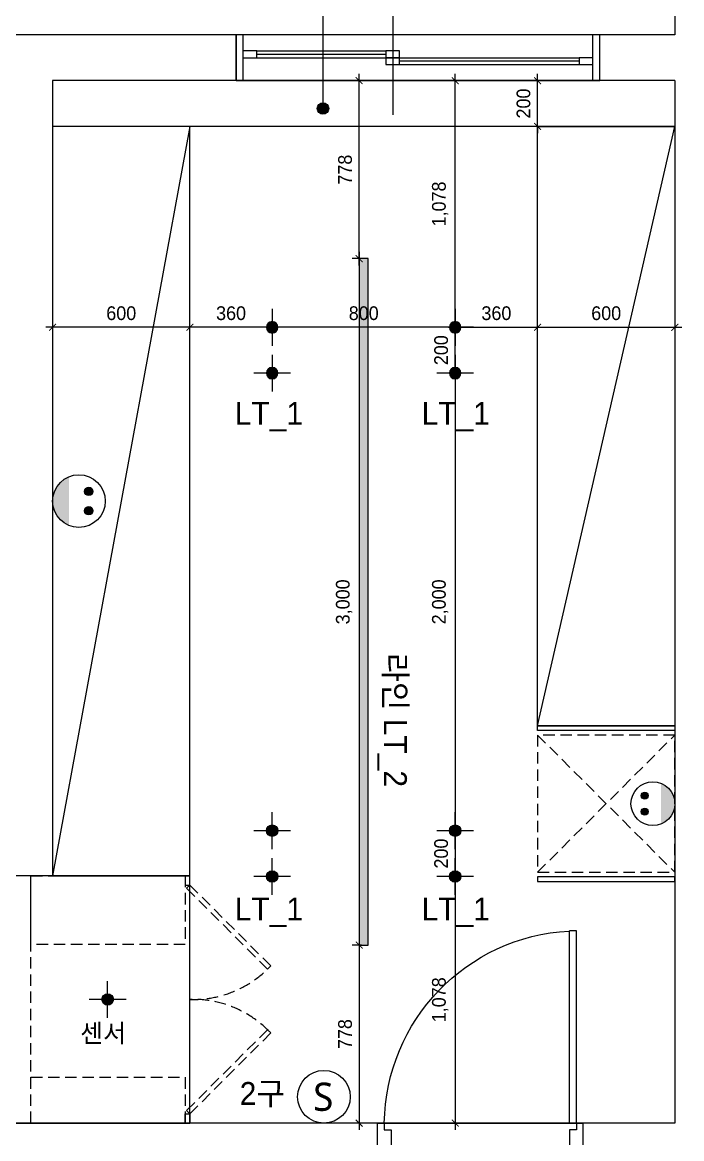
# Model space of a CAD drawing. Header units: millimetres. Extents: x 359270 to 411470, y 57550 to 89768.
# Drawn here: x 391858 to 394740, y 68269 to 73148 of the extents above; entities that cross this region are included whole.
import ezdxf

# ---------------------------------------------------------------- set-up
doc = ezdxf.new("R2010")
doc.units = ezdxf.units.MM
doc.header["$LTSCALE"] = 100
doc.header["$PDMODE"] = 3
doc.linetypes.add('DASHED', pattern=[0.75, 0.5, -0.25])
doc.linetypes.add('HID2', pattern=[1, 0.5, -0.5])
doc.layers.get('DEFPOINTS').update_dxf_attribs({"color": 248})
for name, color, linetype in [('0-ELC TEXT', 7, 'Continuous'), ('04_FUR', 6, 'Continuous'), ('07-DIM WAL', 5, 'Continuous'), ('3.기호.계단선', 30, 'Continuous'), ('C-WALL1', 2, 'Continuous'), ('CEIL-LIGHT', 7, 'Continuous'), ('F-WIN', 4, 'Continuous'), ('FUR', 8, 'DASHED'), ('RC-LIGHT', 7, 'Continuous'), ('도면층4', 4, 'Continuous'), ('도면층5', 5, 'Continuous'), ('설비', 140, 'Continuous')]:
    doc.layers.add(name, color=color, linetype=linetype)
doc.styles.add('HY 울릉도 L', font='')
doc.styles.add('코레일둥고', font='Korail_Round_Gothic_Medium.ttf')
doc.styles.get('HY 울릉도 L').set_extended_font_data('HY울릉도L')
doc.dimstyles.new('30', dxfattribs={"dimscale": 30, "dimtxt": 2, "dimasz": 1, "dimexe": 1, "dimexo": 1, "dimgap": 1, "dimtad": 1, "dimdec": 0, "dimrnd": 0.05, "dimdsep": 46, "dimlunit": 6, "dimtxsty": 'HY 울릉도 L', "dimblk": 'ARCHTICK', "dimcen": 2.5, "dimdle": 1, "dimclrd": 133, "dimclre": 133, "dimclrt": 30, "dimadec": 0, "dimazin": 0, "dimtfac": 1, "dimtdec": 0, "dimtix": 1, "dimtmove": 2, "dimatfit": 3, "dimldrblk": 'ARCHTICK', "dimfxl": 1, "dimlwd": -1, "dimlwe": -1, "dimarcsym": 0})

# ---------------------------------------------------------------- blocks, each defined once
blk = doc.blocks.new('door')
at = {"layer": '도면층4'}
for p, q in [((30, 1040), (60, 1040)), ((30, 200), (30, 1040)), ((60, 200), (60, 1040)), ((900, 200), (0, 200)), ((30, 200), (60, 200)), ((0, 0), (900, 0))]:
    blk.add_line(p, q, dxfattribs=at)
for points in [[(0, 200), (30, 200), (30, 170), (60, 170), (60, 30), (30, 30), (30, 0), (0, 0), (0, 200)], [(900, 200), (870, 200), (870, 170), (840, 170), (840, 30), (870, 30), (870, 0), (900, 0), (900, 200)]]:
    blk.add_lwpolyline(points, dxfattribs=at)
at = {"layer": '도면층5'}
blk.add_arc((17.6, 188), 852.5, 0.804, 86.9832, dxfattribs=at)
blk = doc.blocks.new('FLLROP')
at = {"layer": 'C-WALL1'}
for p, q in [((368910, 73315), (368910, 73093)), ((368910, 73093), (365990, 73093)), ((366190, 72893), (366190, 69418)), ((368910, 72893), (366190, 72893)), ((368910, 72893), (368910, 68337)), ((366190, 69418), (365595, 69418)), ((368910, 68337), (365595, 68337)), ((368629, 68337), (367632, 68337))]:
    blk.add_line(p, q, dxfattribs=at)
at = {"layer": 'F-WIN'}
for p, q in [((367677, 73243), (367677, 72743)), ((368582, 73093), (366992, 73093)), ((366992, 72893), (366992, 73093)), ((368582, 73093), (366992, 73093)), ((366992, 73093), (366992, 72893)), ((367022, 73093), (367022, 72893)), ((368552, 72893), (368552, 73093)), ((368582, 72893), (368582, 73093)), ((368582, 72893), (368582, 73093)), ((368582, 72893), (368582, 73093)), ((367082, 73023), (367647, 73023)), ((367647, 73008), (367082, 73008)), ((367082, 72993), (367647, 72993)), ((367707, 72993), (368492, 72993)), ((368492, 72978), (367707, 72978)), ((367707, 72963), (368492, 72963)), ((368582, 72893), (366992, 72893)), ((366992, 72893), (368582, 72893))]:
    blk.add_line(p, q, dxfattribs=at)
for points in [[(367082, 72993), (367082, 73023), (367022, 73023), (367022, 72993)], [(367707, 72993), (367707, 73023), (367647, 73023), (367647, 72993)], [(367707, 72963), (367707, 72993), (367647, 72993), (367647, 72963)], [(368552, 72963), (368552, 72993), (368492, 72993), (368492, 72963)]]:
    blk.add_lwpolyline(points, close=True, dxfattribs=at)
at = {"layer": 'C-WALL1', "xscale": -1}
blk.add_blockref('door', (368510, 68137), dxfattribs=at)
blk = doc.blocks.new('CJSWJDERH')
at = {"layer": '04_FUR', "color": 8}
blk.add_line((392590, 72693), (391990, 69418), dxfattribs=at)
for points in [[(391990, 69418), (392590, 69418), (392590, 72693), (391990, 72693)], [(392590, 69418), (391395, 69418), (391395, 68337), (392590, 68337)], [(392570, 69377.5), (392590, 69377.5), (392590, 69418), (392570, 69418)], [(392590, 68337), (392570, 68337), (392570, 68377.5), (392590, 68377.5)]]:
    blk.add_lwpolyline(points, close=True, dxfattribs=at)
for points in [[(394110, 70073), (394110, 72693), (394710, 72693), (394710, 70073), (394110, 70073), (394710, 72693)], [(394110, 70073), (394710, 70073), (394710, 70053), (394110, 70053), (394110, 70073)], [(394110, 69393), (394710, 69393), (394710, 69413), (394110, 69413), (394110, 69393)]]:
    blk.add_lwpolyline(points, dxfattribs=at)
at = {"layer": 'FUR', "color": 8}
for p, q in [((394110, 69433), (394710, 70033)), ((394110, 70033), (394710, 69433))]:
    blk.add_line(p, q, dxfattribs=at)
for points in [[(394110, 69433), (394710, 69433), (394710, 70033), (394110, 70033)], [(391395, 68337), (391895, 68337), (391895, 69418), (391395, 69418)]]:
    blk.add_lwpolyline(points, close=True, dxfattribs=at)
for points in [[(392570, 69418), (392570, 69118), (391895, 69118), (391895, 69418), (392570, 69418)], [(392575.9, 69363.4), (392929.4, 69009.8), (392943.6, 69023.9), (392590, 69377.5), (392575.9, 69363.4)], [(392575.9, 68391.6), (392929.4, 68745.2), (392943.6, 68731.1), (392590, 68377.5), (392575.9, 68391.6)], [(392570, 68537), (392570, 68337), (391895, 68337), (391895, 68537), (392570, 68537)]]:
    blk.add_lwpolyline(points, dxfattribs=at)
for centre, start, end in [((392604.5, 69341.8), 268.209, 315.6168), ((392604.5, 68413.2), 44.3832, 91.791)]:
    blk.add_arc(centre, 464.5, start, end, dxfattribs=at)
blk.add_blockref('FLLROP', (25800, 0))
blk = doc.blocks.new('1')
at = {"linetype": 'Continuous'}
h = blk.add_hatch(color=4, dxfattribs=at)
h.dxf.hatch_style = 1
edge = h.paths.add_edge_path()
edge.add_arc((11539653.5, -14273503.8), 37.5, 0, 360)
at = {"color": 1, "linetype": 'Continuous'}
for p, q in [((11539653.5, -14273637.1), (11539653.5, -14273370.5)), ((11539520.2, -14273503.8), (11539786.8, -14273503.8))]:
    blk.add_line(p, q, dxfattribs=at)
at = {"color": 4, "linetype": 'Continuous'}
for radius in [41.5, 37.5]:
    blk.add_circle((11539653.5, -14273503.8), radius, dxfattribs=at)
blk = doc.blocks.new('_ArchTick')
at = {"color": 0, "linetype": 'ByBlock', "const_width": 0.15}
blk.add_lwpolyline([(-0.5, -0.5), (0.5, 0.5)], dxfattribs=at)
blk = doc.blocks.new('*D63')
at = {"layer": '07-DIM WAL', "color": 133}
for p, q in [((393750, 71815), (393750, 71845)), ((393750, 71615), (393750, 71815)), ((393780, 71815), (393780, 71815)), ((393750, 71615), (393750, 71585)), ((393780, 71615), (393780, 71615))]:
    blk.add_line(p, q, dxfattribs=at)
at = {"layer": 'DEFPOINTS', "color": 0}
for p in [(393750, 71815), (393750, 71815), (393750, 71615)]:
    blk.add_point(p, dxfattribs=at)
at = {"layer": '07-DIM WAL', "color": 133, "xscale": 30, "yscale": 30, "zscale": 30}
for p, rotation in [((393750, 71815), 270), ((393750, 71615), 90)]:
    blk.add_blockref('_ArchTick', p, dxfattribs=dict(at, rotation=rotation))
at = {"layer": '07-DIM WAL', "color": 30, "insert": (393688.7, 71715), "char_height": 60, "attachment_point": 5, "rotation": 90, "style": 'HY 울릉도 L'}
blk.add_mtext('200', dxfattribs=at)
blk = doc.blocks.new('*D64')
at = {"layer": '07-DIM WAL', "color": 133}
for p, q in [((392950, 71845), (392950, 71845)), ((393780, 71815), (392920, 71815))]:
    blk.add_line(p, q, dxfattribs=at)
at = {"layer": 'DEFPOINTS', "color": 0}
for p in [(392950, 71815), (392950, 71815), (393750, 71815)]:
    blk.add_point(p, dxfattribs=at)
at = {"layer": '07-DIM WAL', "color": 133, "xscale": 30, "yscale": 30, "zscale": 30, "rotation": 180}
blk.add_blockref('_ArchTick', (392950, 71815), dxfattribs=at)
at = {"layer": '07-DIM WAL', "color": 133, "xscale": 30, "yscale": 30, "zscale": 30}
blk.add_blockref('_ArchTick', (393750, 71815), dxfattribs=at)
at = {"layer": '07-DIM WAL', "color": 30, "insert": (393350, 71876.3), "char_height": 60, "attachment_point": 5, "style": 'HY 울릉도 L'}
blk.add_mtext('800', dxfattribs=at)
blk = doc.blocks.new('*D65')
at = {"layer": '07-DIM WAL', "color": 133}
for p, q in [((393340, 72115), (393300, 72115)), ((393330, 72145), (393330, 69085)), ((393340, 69115), (393300, 69115))]:
    blk.add_line(p, q, dxfattribs=at)
at = {"layer": 'DEFPOINTS', "color": 0}
for p in [(393370, 72115), (393330, 69115), (393370, 69115)]:
    blk.add_point(p, dxfattribs=at)
at = {"layer": '07-DIM WAL', "color": 133, "xscale": 30, "yscale": 30, "zscale": 30}
for p, rotation in [((393330, 72115), 90), ((393330, 69115), 270)]:
    blk.add_blockref('_ArchTick', p, dxfattribs=dict(at, rotation=rotation))
at = {"layer": '07-DIM WAL', "color": 30, "insert": (393264, 70615), "char_height": 60, "attachment_point": 5, "rotation": 90, "style": 'HY 울릉도 L'}
blk.add_mtext('3,000', dxfattribs=at)
blk = doc.blocks.new('*D66')
at = {"layer": '07-DIM WAL', "color": 133}
blk.add_line((392980, 71815), (392560, 71815), dxfattribs=at)
at = {"layer": 'DEFPOINTS', "color": 0}
for p in [(392590, 71815), (392590, 71815), (392950, 71815)]:
    blk.add_point(p, dxfattribs=at)
at = {"layer": '07-DIM WAL', "color": 133, "xscale": 30, "yscale": 30, "zscale": 30, "rotation": 180}
blk.add_blockref('_ArchTick', (392590, 71815), dxfattribs=at)
at = {"layer": '07-DIM WAL', "color": 133, "xscale": 30, "yscale": 30, "zscale": 30}
blk.add_blockref('_ArchTick', (392950, 71815), dxfattribs=at)
at = {"layer": '07-DIM WAL', "color": 30, "insert": (392770, 71876.3), "char_height": 60, "attachment_point": 5, "style": 'HY 울릉도 L'}
blk.add_mtext('360', dxfattribs=at)
blk = doc.blocks.new('*D67')
at = {"layer": '07-DIM WAL', "color": 133}
blk.add_line((393720, 71815), (394140, 71815), dxfattribs=at)
at = {"layer": 'DEFPOINTS', "color": 0}
for p in [(393750, 71815), (394110, 71815), (394110, 71815)]:
    blk.add_point(p, dxfattribs=at)
at = {"layer": '07-DIM WAL', "color": 133, "xscale": 30, "yscale": 30, "zscale": 30, "rotation": 180}
blk.add_blockref('_ArchTick', (393750, 71815), dxfattribs=at)
at = {"layer": '07-DIM WAL', "color": 133, "xscale": 30, "yscale": 30, "zscale": 30}
blk.add_blockref('_ArchTick', (394110, 71815), dxfattribs=at)
at = {"layer": '07-DIM WAL', "color": 30, "insert": (393930, 71876.3), "char_height": 60, "attachment_point": 5, "style": 'HY 울릉도 L'}
blk.add_mtext('360', dxfattribs=at)
blk = doc.blocks.new('*D68')
at = {"layer": '07-DIM WAL', "color": 133}
for p, q in [((393750, 71785), (393750, 72923)), ((393780, 72893), (393780, 72893)), ((393780, 71815), (393780, 71815))]:
    blk.add_line(p, q, dxfattribs=at)
at = {"layer": 'DEFPOINTS', "color": 0}
for p in [(393750, 72893), (393750, 72893), (393750, 71815)]:
    blk.add_point(p, dxfattribs=at)
at = {"layer": '07-DIM WAL', "color": 133, "xscale": 30, "yscale": 30, "zscale": 30}
for p, rotation in [((393750, 72893), 90), ((393750, 71815), 270)]:
    blk.add_blockref('_ArchTick', p, dxfattribs=dict(at, rotation=rotation))
at = {"layer": '07-DIM WAL', "color": 30, "insert": (393684.1, 72354), "char_height": 60, "attachment_point": 5, "rotation": 90, "style": 'HY 울릉도 L'}
blk.add_mtext('1,078', dxfattribs=at)
blk = doc.blocks.new('*D69')
at = {"layer": '07-DIM WAL', "color": 133}
for p, q in [((393750, 71645), (393750, 69585)), ((393780, 71615), (393780, 71615)), ((393780, 69615), (393780, 69615))]:
    blk.add_line(p, q, dxfattribs=at)
at = {"layer": 'DEFPOINTS', "color": 0}
for p in [(393750, 71615), (393750, 69615), (393750, 69615)]:
    blk.add_point(p, dxfattribs=at)
at = {"layer": '07-DIM WAL', "color": 133, "xscale": 30, "yscale": 30, "zscale": 30}
for p, rotation in [((393750, 71615), 90), ((393750, 69615), 270)]:
    blk.add_blockref('_ArchTick', p, dxfattribs=dict(at, rotation=rotation))
at = {"layer": '07-DIM WAL', "color": 30, "insert": (393684.1, 70615), "char_height": 60, "attachment_point": 5, "rotation": 90, "style": 'HY 울릉도 L'}
blk.add_mtext('2,000', dxfattribs=at)
blk = doc.blocks.new('*D70')
at = {"layer": '07-DIM WAL', "color": 133}
for p, q in [((393750, 69615), (393750, 69645)), ((393750, 69615), (393750, 69415)), ((393780, 69615), (393780, 69615)), ((393750, 69415), (393750, 69385)), ((393780, 69415), (393780, 69415))]:
    blk.add_line(p, q, dxfattribs=at)
at = {"layer": 'DEFPOINTS', "color": 0}
for p in [(393750, 69615), (393750, 69415), (393750, 69415)]:
    blk.add_point(p, dxfattribs=at)
at = {"layer": '07-DIM WAL', "color": 133, "xscale": 30, "yscale": 30, "zscale": 30}
for p, rotation in [((393750, 69615), 270), ((393750, 69415), 90)]:
    blk.add_blockref('_ArchTick', p, dxfattribs=dict(at, rotation=rotation))
at = {"layer": '07-DIM WAL', "color": 30, "insert": (393688.7, 69515), "char_height": 60, "attachment_point": 5, "rotation": 90, "style": 'HY 울릉도 L'}
blk.add_mtext('200', dxfattribs=at)
blk = doc.blocks.new('*D71')
at = {"layer": '07-DIM WAL', "color": 133}
for p, q in [((393750, 69445), (393750, 68307)), ((393780, 69415), (393780, 69415)), ((393780, 68337), (393780, 68337))]:
    blk.add_line(p, q, dxfattribs=at)
at = {"layer": 'DEFPOINTS', "color": 0}
for p in [(393750, 69415), (393750, 68337), (393750, 68337)]:
    blk.add_point(p, dxfattribs=at)
at = {"layer": '07-DIM WAL', "color": 133, "xscale": 30, "yscale": 30, "zscale": 30}
for p, rotation in [((393750, 69415), 90), ((393750, 68337), 270)]:
    blk.add_blockref('_ArchTick', p, dxfattribs=dict(at, rotation=rotation))
at = {"layer": '07-DIM WAL', "color": 30, "insert": (393684.1, 68876), "char_height": 60, "attachment_point": 5, "rotation": 90, "style": 'HY 울릉도 L'}
blk.add_mtext('1,078', dxfattribs=at)
blk = doc.blocks.new('*D72')
at = {"layer": '07-DIM WAL', "color": 133}
blk.add_line((394080, 71815), (394740, 71815), dxfattribs=at)
at = {"layer": 'DEFPOINTS', "color": 0}
for p in [(394110, 71815), (394710, 71815), (394710, 71815)]:
    blk.add_point(p, dxfattribs=at)
at = {"layer": '07-DIM WAL', "color": 133, "xscale": 30, "yscale": 30, "zscale": 30, "rotation": 180}
blk.add_blockref('_ArchTick', (394110, 71815), dxfattribs=at)
at = {"layer": '07-DIM WAL', "color": 133, "xscale": 30, "yscale": 30, "zscale": 30}
blk.add_blockref('_ArchTick', (394710, 71815), dxfattribs=at)
at = {"layer": '07-DIM WAL', "color": 30, "insert": (394410, 71876.3), "char_height": 60, "attachment_point": 5, "style": 'HY 울릉도 L'}
blk.add_mtext('600', dxfattribs=at)
blk = doc.blocks.new('*D73')
at = {"layer": '07-DIM WAL', "color": 133}
blk.add_line((392620, 71815), (391960, 71815), dxfattribs=at)
at = {"layer": 'DEFPOINTS', "color": 0}
for p in [(391990, 71815), (391990, 71815), (392590, 71815)]:
    blk.add_point(p, dxfattribs=at)
at = {"layer": '07-DIM WAL', "color": 133, "xscale": 30, "yscale": 30, "zscale": 30, "rotation": 180}
blk.add_blockref('_ArchTick', (391990, 71815), dxfattribs=at)
at = {"layer": '07-DIM WAL', "color": 133, "xscale": 30, "yscale": 30, "zscale": 30}
blk.add_blockref('_ArchTick', (392590, 71815), dxfattribs=at)
at = {"layer": '07-DIM WAL', "color": 30, "insert": (392290, 71876.3), "char_height": 60, "attachment_point": 5, "style": 'HY 울릉도 L'}
blk.add_mtext('600', dxfattribs=at)
blk = doc.blocks.new('*D74')
at = {"layer": '07-DIM WAL', "color": 133}
for p, q in [((393330, 72085), (393330, 72923)), ((393360, 72893), (393360, 72893)), ((393360, 72115), (393360, 72115))]:
    blk.add_line(p, q, dxfattribs=at)
at = {"layer": 'DEFPOINTS', "color": 0}
for p in [(393330, 72893), (393330, 72893), (393330, 72115)]:
    blk.add_point(p, dxfattribs=at)
at = {"layer": '07-DIM WAL', "color": 133, "xscale": 30, "yscale": 30, "zscale": 30}
for p, rotation in [((393330, 72893), 90), ((393330, 72115), 270)]:
    blk.add_blockref('_ArchTick', p, dxfattribs=dict(at, rotation=rotation))
at = {"layer": '07-DIM WAL', "color": 30, "insert": (393268.697422, 72504), "char_height": 60, "attachment_point": 5, "rotation": 90, "style": 'HY 울릉도 L'}
blk.add_mtext('778', dxfattribs=at)
blk = doc.blocks.new('*D75')
at = {"layer": '07-DIM WAL', "color": 133}
for p, q in [((393330, 69145), (393330, 68307)), ((393360, 69115), (393360, 69115)), ((393360, 68337), (393360, 68337))]:
    blk.add_line(p, q, dxfattribs=at)
at = {"layer": 'DEFPOINTS', "color": 0}
for p in [(393330, 69115), (393330, 68337), (393330, 68337)]:
    blk.add_point(p, dxfattribs=at)
at = {"layer": '07-DIM WAL', "color": 133, "xscale": 30, "yscale": 30, "zscale": 30}
for p, rotation in [((393330, 69115), 90), ((393330, 68337), 270)]:
    blk.add_blockref('_ArchTick', p, dxfattribs=dict(at, rotation=rotation))
at = {"layer": '07-DIM WAL', "color": 30, "insert": (393268.697422, 68726), "char_height": 60, "attachment_point": 5, "rotation": 90, "style": 'HY 울릉도 L'}
blk.add_mtext('778', dxfattribs=at)
blk = doc.blocks.new('*D132')
at = {"layer": '07-DIM WAL', "color": 133}
for p, q in [((394110, 72893), (394110, 72923)), ((394110, 72693), (394110, 72893)), ((394140, 72893), (394140, 72893)), ((394110, 72693), (394110, 72663)), ((394140, 72693), (394140, 72693))]:
    blk.add_line(p, q, dxfattribs=at)
at = {"layer": 'DEFPOINTS', "color": 0}
for p in [(394110, 72893), (394110, 72893), (394110, 72693)]:
    blk.add_point(p, dxfattribs=at)
at = {"layer": '07-DIM WAL', "color": 133, "xscale": 30, "yscale": 30, "zscale": 30}
for p, rotation in [((394110, 72893), 270), ((394110, 72693), 90)]:
    blk.add_blockref('_ArchTick', p, dxfattribs=dict(at, rotation=rotation))
at = {"layer": '07-DIM WAL', "color": 30, "insert": (394048.7, 72793), "char_height": 60, "attachment_point": 5, "rotation": 90, "style": 'HY 울릉도 L'}
blk.add_mtext('200', dxfattribs=at)
blk = doc.blocks.new('SW')
at = {"layer": '설비', "color": 140}
blk.add_circle((11533254.1, -14277699.4), 184, dxfattribs=at)
at = {"layer": '설비', "color": 140, "insert": (11533320, -14277600.8), "char_height": 197.143, "width": 314.327, "attachment_point": 3, "style": '코레일둥고'}
blk.add_mtext('{\\fMalgun Gothic|b0|i0|c129|p50;S}', dxfattribs=at)
blk = doc.blocks.new('egoo')
at = {"layer": '설비'}
h = blk.add_hatch(color=140, dxfattribs=at)
edge = h.paths.add_edge_path()
edge.add_arc((1015645.3, 443433.7), 22.3, 0, 360)
h = blk.add_hatch(color=140, dxfattribs=at)
edge = h.paths.add_edge_path()
edge.add_arc((1015747.7, 443433.7), 22.3, 0, 360)
h = blk.add_hatch(color=140, dxfattribs=at)
edge = h.paths.add_edge_path()
edge.add_line((1015826.3, 443329.1), (1015566.6, 443329.1))
edge.add_ellipse((1015696.5, 443381.5), major_axis=(99, 99), ratio=1, start_angle=156.95778, end_angle=293.04222)
at = {"layer": '설비', "color": 140}
for centre, radius in [((1015696.5, 443381.5), 140), ((1015645.3, 443433.7), 22.3), ((1015747.7, 443433.7), 22.3)]:
    blk.add_circle(centre, radius, dxfattribs=at)

msp = doc.modelspace()

# ---------------------------------------------------------------- hatches: boundary and pattern name
at = {"layer": '0-ELC TEXT'}
h = msp.add_hatch(color=256, dxfattribs=at)
h.dxf.hatch_style = 1
edge = h.paths.add_edge_path()
edge.add_arc((393171.9, 72771.4), 25, -270, 90, ccw=False)
at = {"layer": 'CEIL-LIGHT'}
h = msp.add_hatch(dxfattribs=at)
h.set_pattern_fill('DOTS', color=140, scale=10, angle=45)
h.paths.add_polyline_path([(393330, 69115), (393370, 69115), (393370, 72115), (393330, 72115)])
at = {"layer": '설비'}
h = msp.add_hatch(color=10, dxfattribs=at)
edge = h.paths.add_edge_path()
edge.add_line((394650, 69644.1), (394650, 69821.9))
edge.add_ellipse((394614.2, 69733), major_axis=(-67.8, -67.8), ratio=1, start_angle=66.9578, end_angle=203.0422, ccw=False)
h = msp.add_hatch(color=10, dxfattribs=at)
edge = h.paths.add_edge_path()
edge.add_arc((394578.4, 69768), 15.3, 0, 360)
h = msp.add_hatch(color=10, dxfattribs=at)
edge = h.paths.add_edge_path()
edge.add_arc((394578.4, 69698), 15.3, 0, 360)

# ---------------------------------------------------------------- linework, layer by layer
at = {"layer": '0-ELC TEXT'}
msp.add_line((393171.9, 73848.1), (393171.9, 72771.4), dxfattribs=at)
msp.add_circle((393171.9, 72771.4), 25, dxfattribs=at)
at = {"layer": 'CEIL-LIGHT'}
msp.add_line((394710, 72693), (391990, 72693), dxfattribs=at)
at = {"layer": 'CEIL-LIGHT', "color": 140}
msp.add_lwpolyline([(393330, 69115), (393370, 69115), (393370, 72115), (393330, 72115)], close=True, dxfattribs=at)
at = {"layer": '설비', "color": 10}
for centre, radius in [((394614.2, 69733), 95.8), ((394578.4, 69768), 15.3), ((394578.4, 69698), 15.3)]:
    msp.add_circle(centre, radius, dxfattribs=at)

# ---------------------------------------------------------------- block references
msp.add_blockref('CJSWJDERH', (0, 0))
at = {"layer": 'RC-LIGHT', "yscale": 0.6024096385271789, "zscale": 0.6024096385271789}
for p, xscale, rotation in [((-8205546.3, 7023413.5), -0.6024096385271789, 90), ((-8204746.3, 7023413.5), -0.6024096385271789, 90), ((-8205546.3, 7023213.5), -0.6024096385271789, 90), ((-8204746.3, 7023213.5), -0.6024096385271789, 90), ((-8205546.3, -6881983.5), 0.6024096385271789, 90.00000000000001), ((-8204746.3, -6881983.5), 0.6024096385271789, 90.00000000000001), ((-8205546.3, -6882183.5), 0.6024096385271789, 90.00000000000001), ((-8204746.3, -6882183.5), 0.6024096385271789, 90.00000000000001), ((-8206265.7, -6882721), 0.6024096385271789, 90.00000000000001)]:
    msp.add_blockref('1', p, dxfattribs=dict(at, xscale=xscale, rotation=rotation))
at = {"layer": '설비', "color": 140, "xscale": 0.8214285869294655, "yscale": 0.8214285869294655, "zscale": 0.8214285869294655, "rotation": 270}
msp.add_blockref('egoo', (27898.8, 905377.6), dxfattribs=at)
at = {"layer": '설비', "color": 140, "xscale": 0.625, "yscale": 0.625, "zscale": 0.625}
msp.add_blockref('SW', (-6815107.8, 8992014.2), dxfattribs=at)

# ---------------------------------------------------------------- texts
at = {"layer": '3.기호.계단선', "linetype": 'HID2', "style": '코레일둥고'}
msp.add_text('센서', height=80, dxfattribs=at).set_placement((392110.3, 68689.7))
at = {"layer": '설비', "color": 30, "style": '코레일둥고'}
for p in [(392786.2, 71388.9), (393603.4, 71388.9), (392786.2, 69222.8), (393603.4, 69222.8)]:
    msp.add_text('LT_1', height=100, dxfattribs=at).set_placement(p)
msp.add_text('라인 LT_2', height=100, rotation=270, dxfattribs=at).set_placement((393438.5, 70391.1))
at = {"layer": '설비', "color": 140, "style": '코레일둥고'}
msp.add_text('2구', height=100, dxfattribs=at).set_placement((392807.8, 68416.3))

# ---------------------------------------------------------------- dimensions: what is measured, and where the dimension line sits
at = {"layer": '07-DIM WAL'}
for base, p1, p2, picture, middle in [((393330, 72893), (393330, 72115), (393330, 72893), '*D74', (393268.7, 72504)), ((393750, 72893), (393750, 71815), (393750, 72893), '*D68', (393684.1, 72354)), ((394110, 72893), (394110, 72693), (394110, 72893), '*D132', (394048.7, 72793)), ((393330, 69115), (393370, 72115), (393370, 69115), '*D65', (393264, 70615)), ((393750, 71815), (393750, 71615), (393750, 71815), '*D63', (393688.7, 71715)), ((393750, 69615), (393750, 71615), (393750, 69615), '*D69', (393684.1, 70615)), ((393750, 69415), (393750, 69615), (393750, 69415), '*D70', (393688.7, 69515)), ((393750, 68337), (393750, 69415), (393750, 68337), '*D71', (393684.1, 68876)), ((393330, 68337), (393330, 69115), (393330, 68337), '*D75', (393268.7, 68726))]:
    dim = msp.add_linear_dim(base=base, p1=p1, p2=p2, angle=90, dimstyle='30', override={"dimfxl": 1.25}, dxfattribs=at)
    dim.commit()
    dim.dimension.update_dxf_attribs({"geometry": picture, "text_midpoint": middle})
for base, p1, p2, picture, middle in [((391990, 71815), (392590, 71815), (391990, 71815), '*D73', (392290, 71876.3)), ((392590, 71815), (392950, 71815), (392590, 71815), '*D66', (392770, 71876.3)), ((392950, 71815), (393750, 71815), (392950, 71815), '*D64', (393350, 71876.3)), ((394110, 71815), (393750, 71815), (394110, 71815), '*D67', (393930, 71876.3)), ((394710, 71815), (394110, 71815), (394710, 71815), '*D72', (394410, 71876.3))]:
    dim = msp.add_linear_dim(base=base, p1=p1, p2=p2, dimstyle='30', override={"dimfxl": 1.25}, dxfattribs=at)
    dim.commit()
    dim.dimension.update_dxf_attribs({"geometry": picture, "text_midpoint": middle})

doc.saveas('drawing.dxf')
